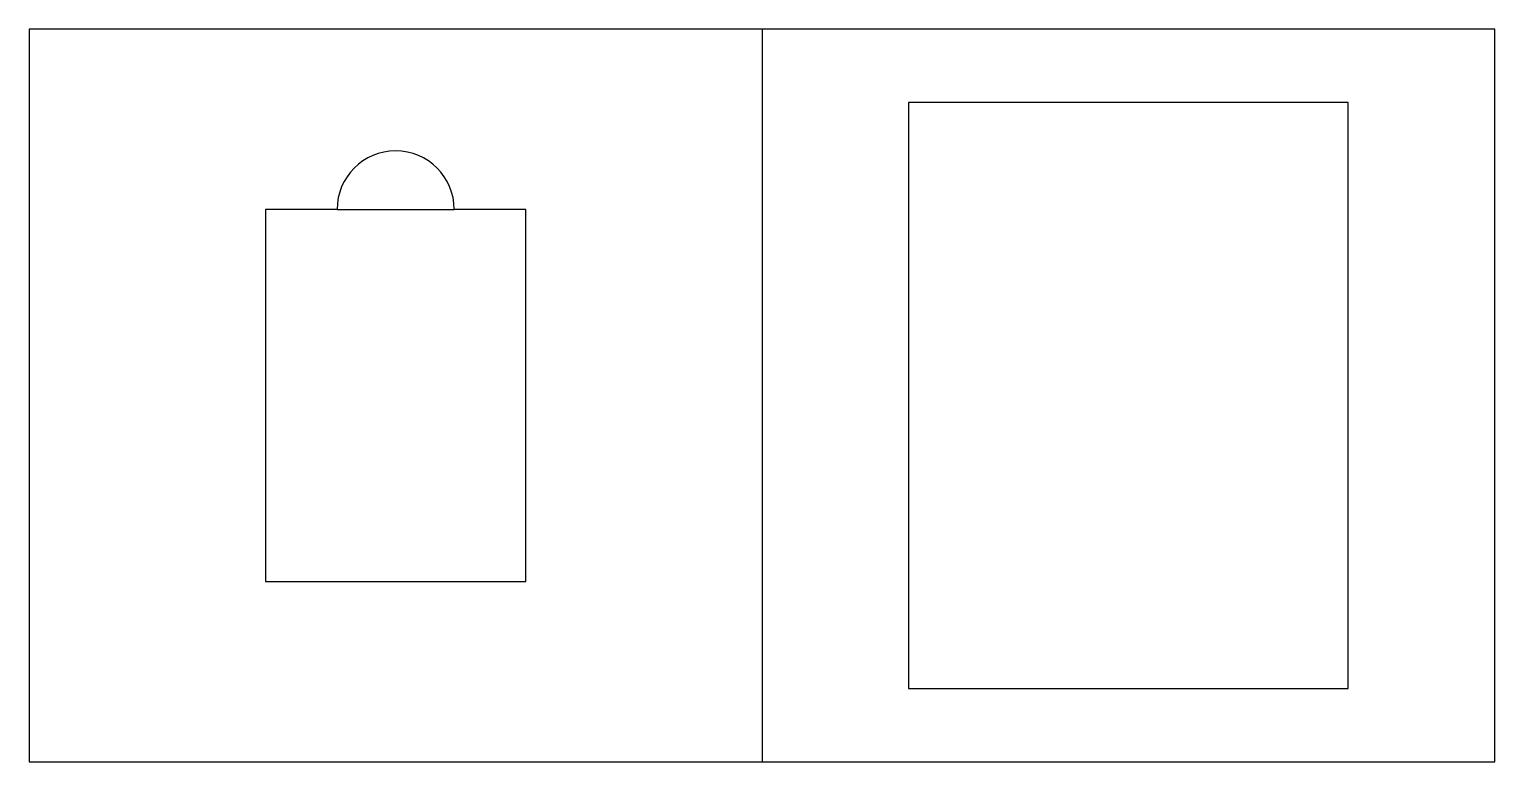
# Model space of a CAD drawing. Header units: millimetres. Extents: x 19 to 119, y 1 to 51.
import ezdxf

# ---------------------------------------------------------------- set-up
doc = ezdxf.new("R2010")
doc.units = ezdxf.units.MM
doc.layers.add('layer 1', color=1, linetype='Continuous', lineweight=25, true_color=0xff0000)
doc.layers.add('layer 2', color=5, linetype='Continuous', lineweight=25, true_color=0x0000ff)

msp = doc.modelspace()

# ---------------------------------------------------------------- linework, layer by layer
at = {"layer": 'layer 1'}
for p, q in [((69, 51), (69, 1)), ((109, 46), (79, 46)), ((79, 46), (79, 6)), ((109, 6), (109, 46)), ((40, 38.7), (35.11, 38.7)), ((35.11, 38.7), (35.11, 13.3)), ((40, 38.7), (48, 38.7)), ((52.89, 38.7), (48, 38.7)), ((52.89, 13.3), (52.89, 38.7)), ((35.11, 13.3), (52.89, 13.3)), ((79, 6), (109, 6))]:
    msp.add_line(p, q, dxfattribs=at)
msp.add_arc((44, 38.7), 4, 0, 180, dxfattribs=at)
at = {"layer": 'layer 2'}
for p, q in [((69, 51), (19, 51)), ((19, 51), (19, 1)), ((119, 51), (69, 51)), ((119, 1), (119, 51)), ((19, 1), (69, 1)), ((69, 1), (119, 1))]:
    msp.add_line(p, q, dxfattribs=at)

doc.saveas('drawing.dxf')
